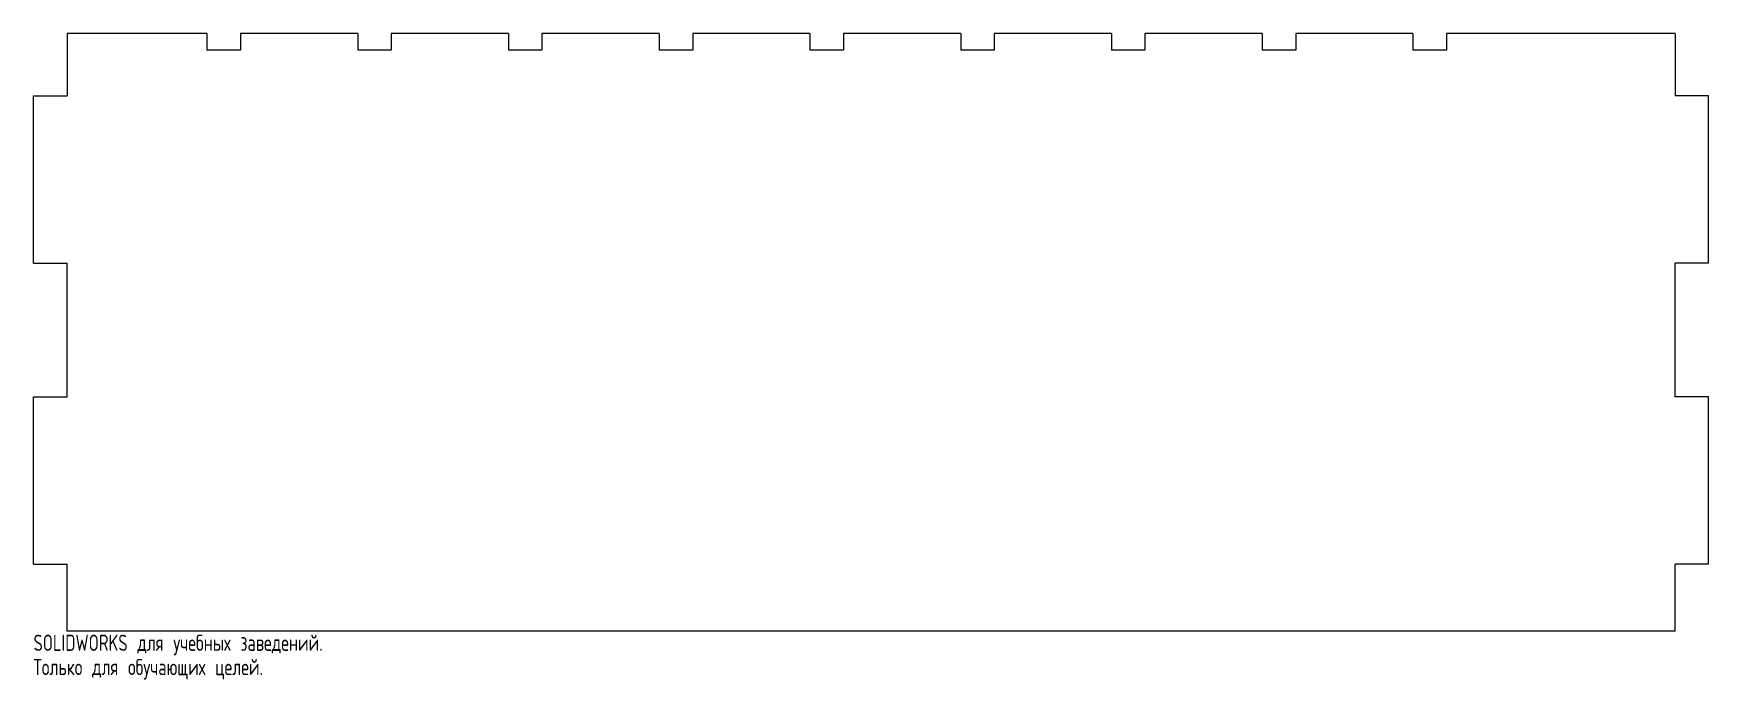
# Model space of a CAD drawing. Header units: millimetres. Extents: x -250 to 250, y -104 to 89.
import ezdxf

# ---------------------------------------------------------------- set-up
doc = ezdxf.new("R2010")
doc.units = ezdxf.units.MM
doc.styles.add('SLDTEXTSTYLE0', font='TXT', dxfattribs={"width": 0.7, "bigfont": 'bigfont'})

msp = doc.modelspace()

# ---------------------------------------------------------------- linework, layer by layer
at = {"color": 7, "linetype": 'Continuous', "lineweight": 15}
for p, q in [((-240, 88.6), (-240, 70)), ((-198.21, 88.6), (-240, 88.6)), ((-198.21, 88.6), (-198.21, 83.6)), ((-188.21, 88.6), (-188.21, 83.6)), ((-153.21, 88.6), (-188.21, 88.6)), ((-153.21, 88.6), (-153.21, 83.6)), ((-143.21, 88.6), (-143.21, 83.6)), ((-108.21, 88.6), (-143.21, 88.6)), ((-108.21, 88.6), (-108.21, 83.6)), ((-98.21, 88.6), (-98.21, 83.6)), ((-63.21, 88.6), (-98.21, 88.6)), ((-63.21, 88.6), (-63.21, 83.6)), ((-53.21, 88.6), (-53.21, 83.6)), ((-18.21, 88.6), (-53.21, 88.6)), ((-18.21, 88.6), (-18.21, 83.6)), ((-8.21, 88.6), (-8.21, 83.6)), ((26.79, 88.6), (-8.21, 88.6)), ((26.79, 88.6), (26.79, 83.6)), ((36.79, 88.6), (36.79, 83.6)), ((71.79, 88.6), (36.79, 88.6)), ((71.79, 88.6), (71.79, 83.6)), ((81.79, 88.6), (81.79, 83.6)), ((116.79, 88.6), (81.79, 88.6)), ((116.79, 88.6), (116.79, 83.6)), ((126.79, 88.6), (126.79, 83.6)), ((161.79, 88.6), (126.79, 88.6)), ((161.79, 88.6), (161.79, 83.6)), ((171.79, 88.6), (171.79, 83.6)), ((240, 88.6), (171.79, 88.6)), ((240, 88.6), (240, 70)), ((-188.21, 83.6), (-198.21, 83.6)), ((-143.21, 83.6), (-153.21, 83.6)), ((-98.21, 83.6), (-108.21, 83.6)), ((-53.21, 83.6), (-63.21, 83.6)), ((-8.21, 83.6), (-18.21, 83.6)), ((36.79, 83.6), (26.79, 83.6)), ((81.79, 83.6), (71.79, 83.6)), ((126.79, 83.6), (116.79, 83.6)), ((171.79, 83.6), (161.79, 83.6)), ((-250, 20), (-250, 70)), ((-250, 70), (-240, 70)), ((250, 70), (240, 70)), ((250, 20), (250, 70)), ((-250, 20), (-240, 20)), ((-240, -20), (-240, 20)), ((250, 20), (240, 20)), ((240, -20), (240, 20)), ((-250, -70), (-250, -20)), ((-250, -20), (-240, -20)), ((250, -20), (240, -20)), ((250, -70), (250, -20)), ((-250, -70), (-240, -70)), ((-240, -90), (-240, -70)), ((250, -70), (240, -70)), ((240, -90), (240, -70)), ((240, -90), (-240, -90))]:
    msp.add_line(p, q, dxfattribs=at)

# ---------------------------------------------------------------- texts
at = {"color": 7, "linetype": 'Continuous', "char_height": 4.83362, "attachment_point": 1, "style": 'SLDTEXTSTYLE0'}
for s, insert in [('SOLIDWORKS \\M+18474\\M+1847C\\M+18491 \\M+18485\\M+18489\\M+18475\\M+18471\\M+1847E\\M+1848D\\M+18487 \\M+18478\\M+18470\\M+18472\\M+18475\\M+18474\\M+18475\\M+1847E\\M+18479\\M+1847A.', (-250, -91.02)), ('\\M+18453\\M+18480\\M+1847C\\M+1848E\\M+1847B\\M+18480 \\M+18474\\M+1847C\\M+18491 \\M+18480\\M+18471\\M+18485\\M+18489\\M+18470\\M+18490\\M+1848B\\M+18479\\M+18487 \\M+18488\\M+18475\\M+1847C\\M+18475\\M+1847A.', (-250, -98.27))]:
    msp.add_mtext(s, dxfattribs=dict(at, insert=insert))

doc.saveas('drawing.dxf')
